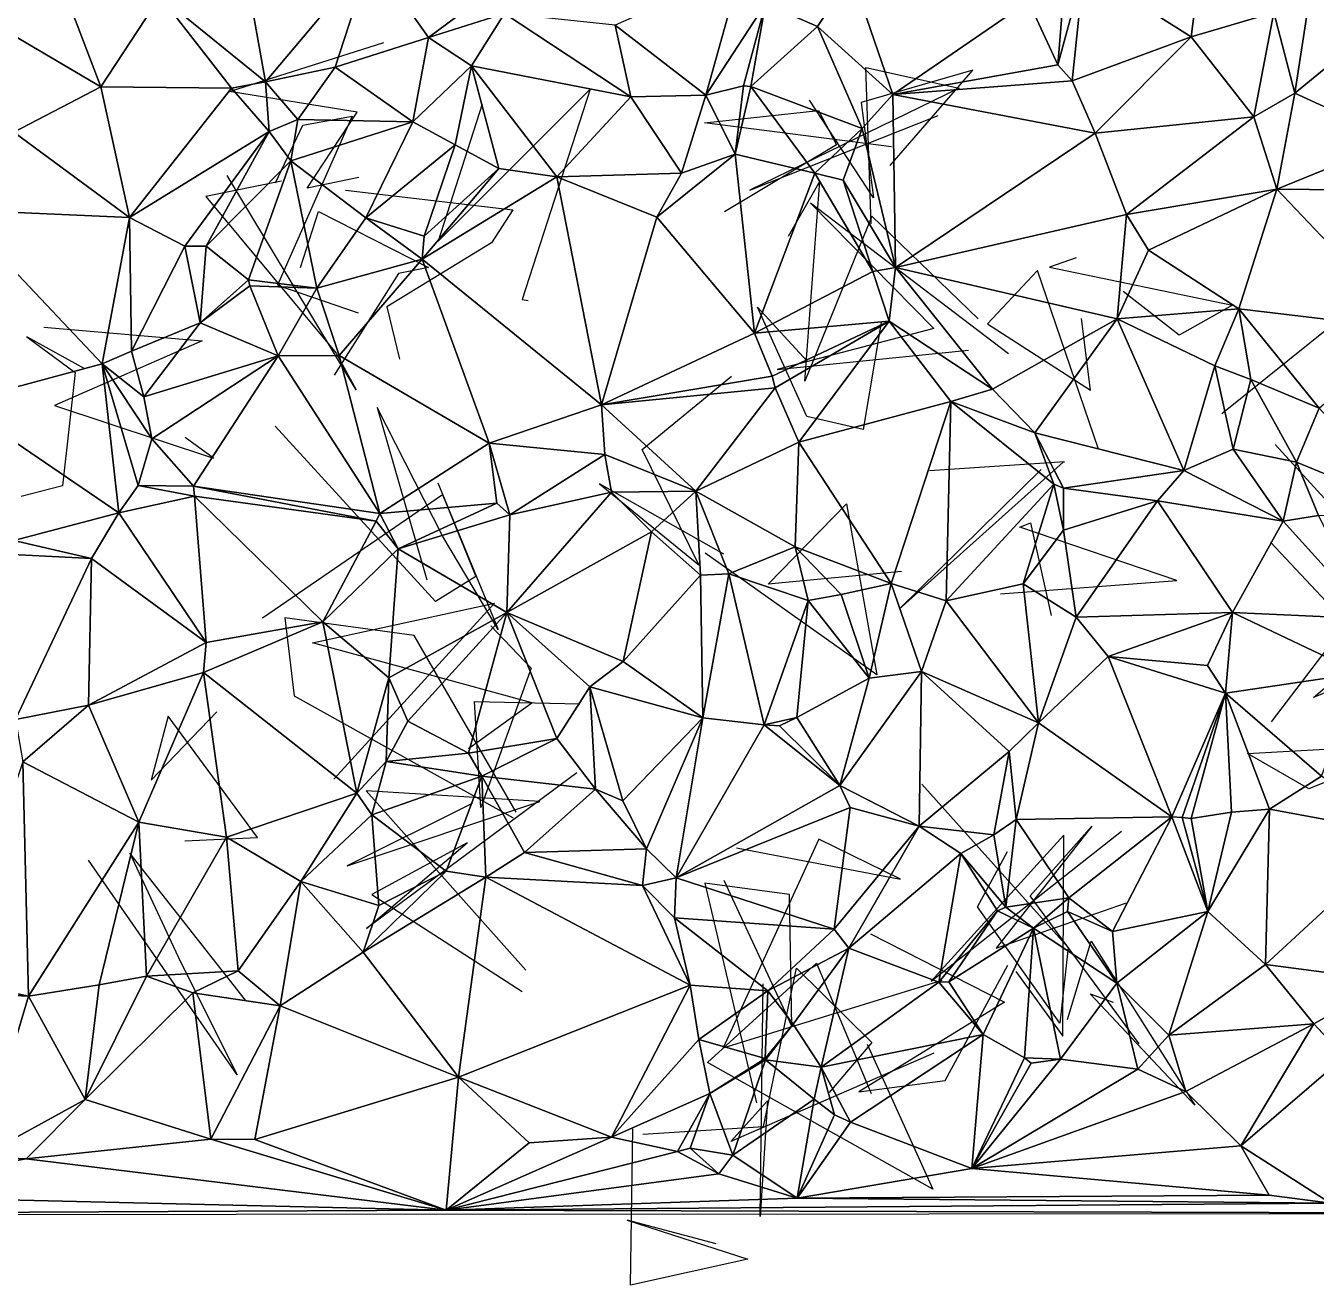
# Model space of a CAD drawing. Header units: metres. Extents: x -15.7 to 15.7, y -15.8 to 15.9.
# Drawn here: x -6.33 to 4.07, y -15.55 to -5.4 of the extents above; entities that cross this region are included whole.
import ezdxf

# ---------------------------------------------------------------- set-up
doc = ezdxf.new("R2010")
doc.units = ezdxf.units.M
doc.layers.add('CRACKS', color=1, linetype='Continuous')
doc.layers.add('STREET_MESH', color=7, linetype='Continuous')

msp = doc.modelspace()

# ---------------------------------------------------------------- linework, layer by layer
at = {"layer": 'CRACKS'}
for points in [[(-3.649, -6.625, 0.1), (-4.065, -6.709, 0.1), (-3.664, -6.097, 0.1), (-4.692, -5.931, 0.1), (-3.449, -5.536, 0.1)], [(0.481, -6.997, 0.1), (0.436, -5.736, 0.1), (1.19, -5.903, 0.1), (-0.497, -6.727, 0.1), (1.02, -6.125, 0.1)], [(0.634, -6.528, 0.1), (1.298, -5.76, 0.1), (0.398, -6.019, 0.1), (0.499, -6.788, 0.1), (-0.017, -6, 0.1)], [(-2.656, -6.032, 0.1), (-3.011, -7.137, 0.1), (-1.784, -5.911, 0.1), (-2.333, -7.608, 0.1), (-2.285, -7.616, 0.1)], [(-4.32, -6.668, 0.1), (-4.102, -6.202, 0.1), (-3.704, -6.129, 0.1), (-4.305, -7.493, 0.1), (-3.656, -7.716, 0.1)], [(0.643, -6.377, 0.1), (-0.863, -6.183, 0.1), (0.055, -6.083, 0.1), (0.2, -6.362, 0.1), (-0.703, -6.9, 0.1)], [(-4.274, -6.654, 0.1), (-4.883, -6.777, 0.1), (-3.833, -8.04, 0.1), (-3.67, -8.335, 0.1), (-4.71, -6.608, 0.1)], [(1.342, -7.763, 0.1), (0.485, -6.937, 0.1), (-0.055, -8.266, 0.1), (0.067, -6.654, 0.1), (-0.189, -7.099, 0.1)], [(-3.757, -6.725, 0.1), (-2.407, -6.885, 0.1), (-2.581, -7.151, 0.1), (-3.423, -7.668, 0.1), (-3.322, -8.089, 0.1)], [(1.587, -8.047, 0.1), (-0.008, -6.831, 0.1), (0.985, -7.842, 0.1), (-0.279, -8.172, 0.1), (1.265, -8.015, 0.1)], [(-4.119, -7.349, 0.1), (-3.974, -6.898, 0.1), (-3.087, -7.35, 0.1), (-3.331, -7.399, 0.1), (-3.849, -8.217, 0.1)], [(2.133, -7.273, 0.1), (1.916, -7.348, 0.1), (3.391, -7.653, 0.1), (2.962, -7.894, 0.1), (2.511, -7.543, 0.1)], [(2.312, -8.814, 0.1), (1.819, -7.374, 0.1), (1.417, -7.805, 0.1), (2.247, -8.338, 0.1), (2.175, -7.762, 0.1)], [(3.307, -8.526, 0.1), (4.548, -7.53, 0.1), (4.147, -7.918, 0.1), (4.361, -9.462, 0.1), (3.737, -8.778, 0.1)], [(0.56, -7.792, 0.1), (0.416, -8.655, 0.1), (-0.04, -8.55, 0.1), (-0.436, -7.669, 0.1), (-0.037, -8.106, 0.1)], [(-6.189, -7.83, 0.1), (-4.913, -7.942, 0.1), (-6.103, -8.463, 0.1), (-4.821, -8.888, 0.1), (-5.049, -8.721, 0.1)], [(-5.859, -8.166, 0.1), (-6.324, -7.908, 0.1), (-5.937, -8.195, 0.1), (-6.037, -9.109, 0.1), (-6.371, -9.197, 0.1)], [(-0.707, -9.66, 0.1), (-1.71, -9.094, 0.1), (-0.91, -9.746, 0.1), (-1.366, -8.816, 0.1), (-0.645, -8.227, 0.1)], [(-3.012, -9.085, 0.1), (-2.527, -10.268, 0.1), (-2.973, -9.518, 0.1), (-3.502, -8.479, 0.1), (-3.102, -9.869, 0.1)], [(-4.425, -10.174, 0.1), (-2.975, -9.179, 0.1), (-2.707, -9.842, 0.1), (-3.031, -10.043, 0.1), (-4.324, -8.629, 0.1)], [(1.851, -8.977, 0.1), (0.705, -10.104, 0.1), (2.028, -8.92, 0.1), (2.037, -8.916, 0.1), (0.949, -8.988, 0.1)], [(0.723, -9.8, 0.1), (-0.35, -9.902, 0.1), (0.28, -9.254, 0.1), (0.526, -10.633, 0.1), (-0.857, -9.654, 0.1)], [(1.521, -9.982, 0.1), (2.943, -9.873, 0.1), (1.677, -9.443, 0.1), (1.764, -9.409, 0.1), (1.93, -10.155, 0.1)], [(3.698, -9.563, 0.1), (4.676, -10.608, 0.1), (5.68, -10.148, 0.1), (4.045, -10.817, 0.1), (5.575, -9.517, 0.1)], [(-2.766, -11.227, 0.1), (-2.256, -10.86, 0.1), (-4.023, -10.375, 0.1), (-2.557, -10.055, 0.1), (-3.852, -11.476, 0.1)], [(5.399, -10.066, 0.1), (4.887, -10.777, 0.1), (4.431, -11.061, 0.1), (4.358, -10.154, 0.1), (3.704, -11.013, 0.1)], [(-2.382, -11.741, 0.1), (-3.203, -10.316, 0.1), (-4.245, -10.174, 0.1), (-4.17, -10.803, 0.1), (-2.405, -11.787, 0.1)], [(-2.585, -10.238, 0.1), (-2.26, -10.58, 0.1), (-2.666, -11.703, 0.1), (-2.716, -10.848, 0.1), (-1.868, -10.867, 0.1)], [(-5.052, -11.971, 0.1), (-4.467, -11.945, 0.1), (-5.187, -10.966, 0.1), (-5.323, -11.484, 0.1), (-4.794, -10.932, 0.1)], [(5.091, -12.202, 0.1), (4.918, -11.185, 0.1), (4.008, -11.553, 0.1), (3.513, -11.267, 0.1), (4.715, -11.202, 0.1)], [(-1.893, -11.423, 0.1), (-3.588, -12.68, 0.1), (-2.776, -11.989, 0.1), (-3.544, -12.404, 0.1), (-2.332, -13.187, 0.1)], [(0.889, -11.514, 0.1), (2.067, -12.832, 0.1), (2, -13.442, 0.1), (1.338, -12.503, 0.1), (1.578, -12.059, 0.1)], [(-2.735, -11.67, 0.1), (-3.743, -12.173, 0.1), (-2.19, -11.654, 0.1), (-3.591, -11.568, 0.1), (-2.304, -13.016, 0.1)], [(2.64, -13.61, 0.1), (1.76, -12.415, 0.1), (2.257, -11.855, 0.1), (1.486, -12.837, 0.1), (2.538, -12.473, 0.1)], [(-0.606, -12.028, 0.1), (0.715, -12.281, 0.1), (0.059, -11.959, 0.1), (-0.713, -13.64, 0.1), (1.052, -13.095, 0.1)], [(1.646, -13.025, 0.1), (2.024, -13.548, 0.1), (2.032, -11.926, 0.1), (0.962, -13.103, 0.1), (2.497, -11.894, 0.1)], [(-4.564, -13.258, 0.1), (-5.494, -12.072, 0.1), (-5.088, -12.947, 0.1), (-4.631, -13.858, 0.1), (-5.827, -12.127, 0.1)], [(-0.707, -12.29, 0.1), (-0.161, -13.469, 0.1), (-0.178, -12.406, 0.1), (-0.862, -12.314, 0.1), (-0.445, -14.084, 0.1)], [(0.475, -12.722, 0.1), (1.555, -13.273, 0.1), (0.379, -13.996, 0.1), (1.077, -13.905, 0.1), (1.58, -12.975, 0.1)], [(2.061, -13.413, 0.1), (2.254, -12.781, 0.1), (3.089, -14.102, 0.1), (2.245, -13.205, 0.1), (2.43, -13.273, 0.1)], [(-1.361, -14.338, 0.1), (-0.389, -14.276, 0.1), (-0.121, -12.999, 0.1), (0.484, -13.599, 0.1), (0.142, -14, 0.1)], [(0.448, -13.612, 0.1), (0.976, -14.78, 0.1), (-0.839, -13.76, 0.1), (0.039, -12.959, 0.1), (0.479, -14.01, 0.1)], [(0.984, -13.685, 0.1), (-0.651, -14.396, 0.1), (-0.355, -14.067, 0.1), (-0.415, -15.001, 0.1), (-0.392, -13.124, 0.1)], [(-0.769, -15.221, 0.1), (-1.486, -15.03, 0.1), (-0.515, -15.344, 0.1), (-1.459, -15.555, 0.1), (-1.441, -14.294, 0.1)]]:
    msp.add_polyline3d(points, dxfattribs=at)
at = {"layer": 'STREET_MESH'}
for points in [[(-6.314, -4.356), (-7.235, -5.003), (-5.729, -5.893)], [(-5.25, -5.162), (-6.314, -4.356), (-5.729, -5.893)], [(-5.25, -5.162), (-4.401, -5.854), (-4.654, -4.442)], [(-4.401, -5.854), (-3.549, -4.84), (-4.654, -4.442)], [(-3.549, -4.84), (-4.401, -5.854), (-3.839, -5.735)], [(-3.549, -4.84), (-3.839, -5.735), (-3.087, -5.495)], [(-2.33, -4.932), (-3.549, -4.84), (-3.087, -5.495)], [(-2.476, -5.301), (-2.33, -4.932), (-3.087, -5.495)], [(-0.572, -4.947), (-1.584, -5.395), (-0.852, -5.959)], [(-0.371, -5.225), (-0.572, -4.947), (-0.852, -5.959)], [(0.324, -4.989), (-0.371, -5.225), (0.048, -5.407)], [(0.655, -5.956), (0.324, -4.989), (0.048, -5.407)], [(0.324, -4.989), (0.655, -5.956), (1.748, -5.204)], [(1.985, -5.715), (2.046, -4.957), (1.748, -5.204)], [(2.194, -4.941), (1.985, -5.715), (2.101, -5.844)], [(2.194, -4.941), (2.046, -4.957), (1.985, -5.715)], [(3.06, -5.49), (2.194, -4.941), (2.101, -5.844)], [(2.194, -4.941), (3.06, -5.49), (3.126, -4.964)], [(3.06, -5.49), (3.726, -5.294), (3.126, -4.964)], [(-7.235, -5.003), (-6.431, -6.258), (-5.729, -5.893)], [(-4.676, -5.903), (-5.25, -5.162), (-5.729, -5.893)], [(-4.676, -5.903), (-4.401, -5.854), (-5.25, -5.162)], [(-2.742, -5.723), (-2.476, -5.301), (-3.087, -5.495)], [(-1.458, -5.973), (-2.476, -5.301), (-2.742, -5.723)], [(-1.458, -5.973), (-1.584, -5.395), (-2.476, -5.301)], [(-0.55, -5.886), (-0.371, -5.225), (-0.852, -5.959)], [(-0.55, -5.886), (-0.49, -5.89), (-0.371, -5.225)], [(-0.371, -5.225), (-0.49, -5.89), (0.048, -5.407)], [(0.655, -5.956), (1.985, -5.715), (1.748, -5.204)], [(3.726, -5.294), (3.06, -5.49), (3.563, -6.134)], [(3.726, -5.294), (3.563, -6.134), (3.893, -5.943)], [(4.002, -5.246), (3.726, -5.294), (3.893, -5.943)], [(4.426, -5.509), (4.002, -5.246), (3.893, -5.943)], [(4.38, -5.298), (4.002, -5.246), (4.426, -5.509)], [(-1.584, -5.395), (-1.458, -5.973), (-0.852, -5.959)], [(0.048, -5.407), (-0.49, -5.89), (0.406, -6.228)], [(0.655, -5.956), (0.048, -5.407), (0.406, -6.228)], [(-3.839, -5.735), (-3.214, -6.175), (-3.087, -5.495)], [(-3.214, -6.175), (-2.742, -5.723), (-3.087, -5.495)], [(2.286, -6.267), (3.06, -5.49), (2.101, -5.844)], [(3.06, -5.49), (2.286, -6.267), (3.563, -6.134)], [(4.719, -6.322), (4.426, -5.509), (3.893, -5.943)], [(1.985, -5.715), (0.655, -5.956), (2.101, -5.844)], [(-4.401, -5.854), (-4.141, -6.156), (-3.839, -5.735)], [(-3.839, -5.735), (-4.141, -6.156), (-3.214, -6.175)], [(-2.873, -6.362), (-2.742, -5.723), (-3.214, -6.175)], [(-2.873, -6.362), (-2.521, -6.551), (-2.742, -5.723)], [(-2.742, -5.723), (-2.521, -6.551), (-2.055, -6.619)], [(-1.458, -5.973), (-2.742, -5.723), (-2.055, -6.619)], [(-6.431, -6.258), (-5.498, -6.946), (-5.729, -5.893)], [(-5.498, -6.946), (-4.676, -5.903), (-5.729, -5.893)], [(-4.676, -5.903), (-5.498, -6.946), (-4.371, -6.252)], [(-4.401, -5.854), (-4.676, -5.903), (-4.371, -6.252)], [(-4.141, -6.156), (-4.401, -5.854), (-4.371, -6.252)], [(-0.616, -6.436), (-0.55, -5.886), (-0.852, -5.959)], [(-0.49, -5.89), (-0.55, -5.886), (-0.616, -6.436)], [(0.026, -6.59), (-0.49, -5.89), (-0.616, -6.436)], [(-0.49, -5.89), (0.026, -6.59), (0.406, -6.228)], [(0.655, -5.956), (2.286, -6.267), (2.101, -5.844)], [(-1.458, -5.973), (-2.055, -6.619), (-1.05, -6.59)], [(-0.852, -5.959), (-1.458, -5.973), (-1.05, -6.59)], [(-0.616, -6.436), (-0.852, -5.959), (-1.05, -6.59)], [(0.677, -7.351), (0.655, -5.956), (0.406, -6.228)], [(2.286, -6.267), (0.655, -5.956), (0.677, -7.351)], [(3.893, -5.943), (3.563, -6.134), (3.748, -6.717)], [(4.719, -6.322), (3.893, -5.943), (3.748, -6.717)], [(3.563, -6.134), (2.286, -6.267), (2.537, -6.923)], [(3.563, -6.134), (2.537, -6.923), (3.748, -6.717)], [(-4.197, -6.491), (-4.141, -6.156), (-4.371, -6.252)], [(-4.141, -6.156), (-4.197, -6.491), (-3.214, -6.175)], [(-4.197, -6.491), (-3.592, -6.95), (-3.214, -6.175)], [(-3.592, -6.95), (-2.873, -6.362), (-3.214, -6.175)], [(0.026, -6.59), (0.253, -6.646), (0.406, -6.228)], [(0.253, -6.646), (0.677, -7.351), (0.406, -6.228)], [(-5.498, -6.946), (-6.431, -6.258), (-6.891, -6.885)], [(-5.498, -6.946), (-5.053, -7.178), (-4.371, -6.252)], [(-5.053, -7.178), (-4.879, -7.177), (-4.371, -6.252)], [(-4.879, -7.177), (-4.197, -6.491), (-4.371, -6.252)], [(2.286, -6.267), (0.677, -7.351), (2.537, -6.923)], [(5.066, -6.731), (4.719, -6.322), (3.748, -6.717)], [(-2.873, -6.362), (-3.592, -6.95), (-3.124, -7.098)], [(-2.521, -6.551), (-2.873, -6.362), (-3.124, -7.098)], [(-1.248, -6.943), (-0.616, -6.436), (-1.05, -6.59)], [(-0.461, -7.878), (-0.616, -6.436), (-1.248, -6.943)], [(-0.461, -7.878), (0.026, -6.59), (-0.616, -6.436)], [(-4.197, -6.491), (-4.879, -7.177), (-4.54, -7.448)], [(-3.988, -7.517), (-4.197, -6.491), (-4.54, -7.448)], [(-4.197, -6.491), (-3.988, -7.517), (-3.592, -6.95)], [(-3.138, -7.283), (-2.521, -6.551), (-3.124, -7.098)], [(-2.521, -6.551), (-3.138, -7.283), (-2.055, -6.619)], [(-2.055, -6.619), (-3.138, -7.283), (-1.694, -8.456)], [(-2.055, -6.619), (-1.248, -6.943), (-1.05, -6.59)], [(-1.248, -6.943), (-2.055, -6.619), (-1.694, -8.456)], [(0.493, -7.381), (0.026, -6.59), (-0.461, -7.878)], [(0.493, -7.381), (0.253, -6.646), (0.026, -6.59)], [(0.253, -6.646), (0.493, -7.381), (0.677, -7.351)], [(2.537, -6.923), (2.715, -7.21), (3.748, -6.717)], [(2.715, -7.21), (3.442, -7.683), (3.748, -6.717)], [(3.442, -7.683), (4.821, -7.847), (3.748, -6.717)], [(4.821, -7.847), (5.066, -6.731), (3.748, -6.717)], [(-6.888, -8.441), (-5.718, -8.127), (-6.891, -6.885)], [(-5.718, -8.127), (-5.498, -6.946), (-6.891, -6.885)], [(-5.718, -8.127), (-5.482, -8.024), (-5.498, -6.946)], [(-5.482, -8.024), (-5.053, -7.178), (-5.498, -6.946)], [(-3.988, -7.517), (-3.138, -7.283), (-3.592, -6.95)], [(-3.592, -6.95), (-3.138, -7.283), (-3.124, -7.098)], [(-0.461, -7.878), (-1.248, -6.943), (-1.694, -8.456)], [(2.537, -6.923), (0.677, -7.351), (2.462, -7.764)], [(2.715, -7.21), (2.537, -6.923), (2.462, -7.764)], [(-5.053, -7.178), (-5.482, -8.024), (-4.928, -7.795)], [(-4.879, -7.177), (-5.053, -7.178), (-4.928, -7.795)], [(-4.54, -7.448), (-4.879, -7.177), (-4.928, -7.795)], [(3.442, -7.683), (2.715, -7.21), (2.462, -7.764)], [(-3.138, -7.283), (-3.988, -7.517), (-3.809, -8.058)], [(-3.138, -7.283), (-3.809, -8.058), (-2.6, -8.766)], [(-3.138, -7.283), (-2.6, -8.766), (-1.694, -8.456)], [(0.625, -7.783), (0.493, -7.381), (-0.461, -7.878)], [(0.493, -7.381), (0.625, -7.783), (0.677, -7.351)], [(0.677, -7.351), (0.625, -7.783), (1.457, -8.33)], [(0.677, -7.351), (1.457, -8.33), (2.462, -7.764)], [(-4.529, -7.498), (-4.54, -7.448), (-4.928, -7.795)], [(-4.529, -7.498), (-3.988, -7.517), (-4.54, -7.448)], [(-4.299, -8.062), (-4.529, -7.498), (-4.928, -7.795)], [(-3.988, -7.517), (-4.529, -7.498), (-4.299, -8.062)], [(-3.988, -7.517), (-4.299, -8.062), (-3.809, -8.058)], [(3.25, -8.143), (3.442, -7.683), (2.462, -7.764)], [(3.442, -7.683), (3.25, -8.143), (3.539, -8.252)], [(4.091, -8.484), (3.442, -7.683), (3.539, -8.252)], [(4.821, -7.847), (3.442, -7.683), (4.091, -8.484)], [(-5.482, -8.024), (-5.382, -8.393), (-4.928, -7.795)], [(-5.382, -8.393), (-4.299, -8.062), (-4.928, -7.795)], [(0.625, -7.783), (-0.461, -7.878), (-0.318, -8.226)], [(-0.295, -8.319), (0.625, -7.783), (-0.318, -8.226)], [(-0.104, -8.759), (0.625, -7.783), (-0.295, -8.319)], [(0.625, -7.783), (-0.104, -8.759), (1.122, -8.429)], [(1.457, -8.33), (0.625, -7.783), (1.122, -8.429)], [(1.457, -8.33), (1.8, -8.683), (2.462, -7.764)], [(1.8, -8.683), (3.001, -8.987), (2.462, -7.764)], [(3.001, -8.987), (3.25, -8.143), (2.462, -7.764)], [(-0.318, -8.226), (-0.461, -7.878), (-1.694, -8.456)], [(-5.382, -8.393), (-5.482, -8.024), (-5.718, -8.127)], [(-4.299, -8.062), (-5.382, -8.393), (-5.317, -8.73)], [(-4.981, -9.114), (-4.299, -8.062), (-5.317, -8.73)], [(-4.299, -8.062), (-4.981, -9.114), (-3.481, -9.333)], [(-3.809, -8.058), (-4.299, -8.062), (-3.481, -9.333)], [(-2.6, -8.766), (-3.809, -8.058), (-3.481, -9.333)], [(-5.584, -9.328), (-5.718, -8.127), (-6.888, -8.441)], [(-5.718, -8.127), (-5.427, -9.108), (-5.317, -8.73)], [(-5.584, -9.328), (-5.427, -9.108), (-5.718, -8.127)], [(-5.382, -8.393), (-5.718, -8.127), (-5.317, -8.73)], [(3.25, -8.143), (3.001, -8.987), (3.396, -8.815)], [(3.25, -8.143), (3.396, -8.815), (3.539, -8.252)], [(-0.295, -8.319), (-0.318, -8.226), (-1.694, -8.456)], [(-0.934, -9.153), (-0.295, -8.319), (-1.694, -8.456)], [(-0.104, -8.759), (-0.295, -8.319), (-0.934, -9.153)], [(3.396, -8.815), (3.908, -8.918), (3.539, -8.252)], [(3.908, -8.918), (4.091, -8.484), (3.539, -8.252)], [(1.8, -8.683), (1.457, -8.33), (1.122, -8.429)], [(-6.431, -9.55), (-5.584, -9.328), (-6.888, -8.441)], [(-2.6, -8.766), (-1.666, -8.857), (-1.694, -8.456)], [(-1.666, -8.857), (-0.934, -9.153), (-1.694, -8.456)], [(-0.104, -8.759), (0.64, -9.897), (1.122, -8.429)], [(0.64, -9.897), (1.085, -10.038), (1.122, -8.429)], [(1.085, -10.038), (1.951, -9.096), (1.122, -8.429)], [(1.951, -9.096), (1.8, -8.683), (1.122, -8.429)], [(3.908, -8.918), (4.839, -9.304), (4.091, -8.484)], [(-5.427, -9.108), (-4.981, -9.114), (-5.317, -8.73)], [(1.8, -8.683), (1.951, -9.096), (2.03, -9.13)], [(3.001, -8.987), (1.8, -8.683), (2.03, -9.13)], [(-2.6, -8.766), (-3.481, -9.333), (-2.537, -9.251)], [(-2.433, -9.344), (-2.6, -8.766), (-2.537, -9.251)], [(-2.433, -9.344), (-1.666, -8.857), (-2.6, -8.766)], [(-0.104, -8.759), (-0.934, -9.153), (-0.133, -9.601)], [(0.64, -9.897), (-0.104, -8.759), (-0.133, -9.601)], [(3.001, -8.987), (3.8, -9.395), (3.396, -8.815)], [(3.8, -9.395), (3.908, -8.918), (3.396, -8.815)], [(-1.666, -8.857), (-2.433, -9.344), (-1.612, -9.161)], [(-0.934, -9.153), (-1.666, -8.857), (-1.612, -9.161)], [(3.8, -9.395), (4.085, -9.35), (3.908, -8.918)], [(4.085, -9.35), (4.839, -9.304), (3.908, -8.918)], [(2.788, -9.232), (3.001, -8.987), (2.03, -9.13)], [(3.8, -9.395), (3.001, -8.987), (2.788, -9.232)], [(-5.427, -9.108), (-5.584, -9.328), (-4.975, -9.193)], [(-4.981, -9.114), (-5.427, -9.108), (-4.975, -9.193)], [(-4.981, -9.114), (-3.511, -9.396), (-3.481, -9.333)], [(-3.511, -9.396), (-4.981, -9.114), (-4.975, -9.193)], [(1.951, -9.096), (1.085, -10.038), (1.704, -9.9)], [(2.029, -9.467), (1.951, -9.096), (1.704, -9.9)], [(1.951, -9.096), (2.029, -9.467), (2.03, -9.13)], [(2.029, -9.467), (2.788, -9.232), (2.03, -9.13)], [(-5.584, -9.328), (-4.881, -10.374), (-4.975, -9.193)], [(-4.881, -10.374), (-3.941, -10.206), (-4.975, -9.193)], [(-3.941, -10.206), (-3.511, -9.396), (-4.975, -9.193)], [(-3.481, -9.333), (-3.333, -9.617), (-2.537, -9.251)], [(-3.333, -9.617), (-2.433, -9.344), (-2.537, -9.251)], [(-2.433, -9.344), (-2.456, -10.131), (-1.612, -9.161)], [(-2.456, -10.131), (-1.29, -9.481), (-1.612, -9.161)], [(-1.29, -9.481), (-0.934, -9.153), (-1.612, -9.161)], [(-0.934, -9.153), (-1.29, -9.481), (-0.896, -9.831)], [(-0.668, -9.819), (-0.934, -9.153), (-0.896, -9.831)], [(-0.934, -9.153), (-0.668, -9.819), (-0.133, -9.601)], [(2.132, -10.168), (2.788, -9.232), (2.029, -9.467)], [(2.788, -9.232), (2.132, -10.168), (3.392, -10.131)], [(3.8, -9.395), (2.788, -9.232), (3.392, -10.131)], [(-5.584, -9.328), (-6.431, -9.55), (-5.803, -9.695)], [(-4.881, -10.374), (-5.584, -9.328), (-5.803, -9.695)], [(-3.511, -9.396), (-3.333, -9.617), (-3.481, -9.333)], [(-2.433, -9.344), (-3.333, -9.617), (-2.456, -10.131)], [(4.085, -9.35), (3.8, -9.395), (4.511, -10.182)], [(-3.511, -9.396), (-3.941, -10.206), (-3.333, -9.617)], [(4.511, -10.182), (3.8, -9.395), (3.392, -10.131)], [(-6.431, -9.55), (-6.653, -9.653), (-5.803, -9.695)], [(-1.29, -9.481), (-2.456, -10.131), (-1.52, -10.526)], [(-1.29, -9.481), (-1.52, -10.526), (-0.896, -9.831)], [(2.132, -10.168), (2.029, -9.467), (1.704, -9.9)], [(-6.653, -9.653), (-6.416, -10.993), (-5.803, -9.695)], [(-3.333, -9.617), (-3.941, -10.206), (-3.409, -10.657)], [(-3.333, -9.617), (-3.409, -10.657), (-2.456, -10.131)], [(-0.668, -9.819), (-0.029, -10.035), (-0.133, -9.601)], [(-0.029, -10.035), (0.238, -9.986), (-0.133, -9.601)], [(0.238, -9.986), (0.64, -9.897), (-0.133, -9.601)], [(-6.416, -10.993), (-5.829, -10.879), (-5.803, -9.695)], [(-5.829, -10.879), (-4.881, -10.374), (-5.803, -9.695)], [(-1.52, -10.526), (-0.877, -10.98), (-0.896, -9.831)], [(-0.877, -10.98), (-0.668, -9.819), (-0.896, -9.831)], [(-0.668, -9.819), (-0.877, -10.98), (-0.383, -11.038)], [(-0.029, -10.035), (-0.668, -9.819), (-0.383, -11.038)], [(0.64, -9.897), (0.238, -9.986), (0.464, -10.66)], [(0.885, -10.607), (0.64, -9.897), (0.464, -10.66)], [(0.885, -10.607), (1.085, -10.038), (0.64, -9.897)], [(1.085, -10.038), (1.828, -11.02), (1.704, -9.9)], [(1.828, -11.02), (2.132, -10.168), (1.704, -9.9)], [(-0.12, -10.978), (-0.029, -10.035), (-0.383, -11.038)], [(-0.029, -10.035), (-0.12, -10.978), (0.464, -10.66)], [(0.238, -9.986), (-0.029, -10.035), (0.464, -10.66)], [(1.085, -10.038), (0.885, -10.607), (1.828, -11.02)], [(-3.409, -10.657), (-3.255, -11.007), (-2.456, -10.131)], [(-3.255, -11.007), (-2.766, -11.264), (-2.456, -10.131)], [(-2.456, -10.131), (-2.766, -11.264), (-2.055, -11.148)], [(-1.787, -10.731), (-2.456, -10.131), (-2.055, -11.148)], [(-2.456, -10.131), (-1.787, -10.731), (-1.52, -10.526)], [(2.39, -10.485), (2.132, -10.168), (1.828, -11.02)], [(2.132, -10.168), (2.39, -10.485), (3.392, -10.131)], [(3.392, -10.131), (2.39, -10.485), (3.19, -10.559)], [(3.335, -10.781), (3.392, -10.131), (3.19, -10.559)], [(3.392, -10.131), (3.335, -10.781), (4.422, -10.62)], [(4.511, -10.182), (3.392, -10.131), (4.422, -10.62)], [(-3.941, -10.206), (-4.881, -10.374), (-4.902, -10.614)], [(-3.665, -11.589), (-3.941, -10.206), (-4.902, -10.614)], [(-3.941, -10.206), (-3.665, -11.589), (-3.409, -10.657)], [(-4.881, -10.374), (-5.829, -10.879), (-4.902, -10.614)], [(2.39, -10.485), (1.828, -11.02), (2.902, -11.778)], [(2.39, -10.485), (3.335, -10.781), (3.19, -10.559)], [(3.335, -10.781), (2.39, -10.485), (2.902, -11.778)], [(-1.787, -10.731), (-0.877, -10.98), (-1.52, -10.526)], [(0.228, -11.526), (0.885, -10.607), (0.464, -10.66)], [(0.885, -10.607), (0.228, -11.526), (0.866, -11.855)], [(1.591, -11.252), (0.885, -10.607), (0.866, -11.855)], [(1.828, -11.02), (0.885, -10.607), (1.591, -11.252)], [(-5.829, -10.879), (-5.423, -11.821), (-4.902, -10.614)], [(-5.423, -11.821), (-4.717, -11.942), (-4.902, -10.614)], [(-4.717, -11.942), (-3.665, -11.589), (-4.902, -10.614)], [(-3.409, -10.657), (-3.665, -11.589), (-3.429, -11.332)], [(-3.255, -11.007), (-3.409, -10.657), (-3.429, -11.332)], [(-0.12, -10.978), (0.228, -11.526), (0.464, -10.66)], [(3.335, -10.781), (4.109, -11.45), (4.422, -10.62)], [(-1.741, -11.555), (-1.787, -10.731), (-2.055, -11.148)], [(-1.787, -10.731), (-1.522, -11.65), (-0.877, -10.98)], [(-1.522, -11.65), (-1.787, -10.731), (-1.741, -11.555)], [(2.987, -11.784), (3.335, -10.781), (2.902, -11.778)], [(3.335, -10.781), (2.987, -11.784), (3.058, -11.791)], [(3.335, -10.781), (3.058, -11.791), (3.385, -11.742)], [(4.109, -11.45), (3.335, -10.781), (3.691, -11.717)], [(3.691, -11.717), (3.335, -10.781), (3.385, -11.742)], [(-5.829, -10.879), (-6.416, -10.993), (-6.358, -11.336)], [(-5.423, -11.821), (-5.829, -10.879), (-6.358, -11.336)], [(-2.766, -11.264), (-3.255, -11.007), (-3.429, -11.332)], [(-1.522, -11.65), (-1.331, -12.036), (-0.877, -10.98)], [(-0.877, -10.98), (-1.331, -12.036), (-1.093, -12.271)], [(-0.383, -11.038), (-0.877, -10.98), (-1.093, -12.271)], [(-0.258, -11.046), (-0.12, -10.978), (-0.383, -11.038)], [(-0.258, -11.046), (0.228, -11.526), (-0.12, -10.978)], [(1.649, -11.799), (1.828, -11.02), (1.591, -11.252)], [(1.828, -11.02), (1.649, -11.799), (2.902, -11.778)], [(0.228, -11.526), (-0.383, -11.038), (-1.093, -12.271)], [(0.228, -11.526), (-0.258, -11.046), (-0.383, -11.038)], [(-2.766, -11.264), (-2.659, -11.452), (-2.055, -11.148)], [(-2.659, -11.452), (-1.741, -11.555), (-2.055, -11.148)], [(-6.947, -13.085), (-6.313, -13.225), (-6.358, -11.336)], [(-6.313, -13.225), (-5.423, -11.821), (-6.358, -11.336)], [(-3.665, -11.589), (-3.545, -11.762), (-3.429, -11.332)], [(-3.545, -11.762), (-2.659, -11.452), (-3.429, -11.332)], [(-2.659, -11.452), (-2.766, -11.264), (-3.429, -11.332)], [(1.468, -11.924), (1.591, -11.252), (0.866, -11.855)], [(1.468, -11.924), (1.649, -11.799), (1.591, -11.252)], [(-2.945, -12.216), (-2.659, -11.452), (-3.545, -11.762)], [(-2.659, -11.452), (-2.945, -12.216), (-2.625, -12.265)], [(-2.314, -12.067), (-2.659, -11.452), (-2.625, -12.265)], [(-2.659, -11.452), (-2.314, -12.067), (-1.741, -11.555)], [(0.31, -11.704), (0.228, -11.526), (-1.093, -12.271)], [(0.228, -11.526), (0.31, -11.704), (0.866, -11.855)], [(4.109, -11.45), (3.691, -11.717), (4.794, -11.922)], [(-4.116, -12.3), (-3.665, -11.589), (-4.717, -11.942)], [(-3.665, -11.589), (-4.116, -12.3), (-3.545, -11.762)], [(-2.314, -12.067), (-1.331, -12.036), (-1.741, -11.555)], [(-1.331, -12.036), (-1.522, -11.65), (-1.741, -11.555)], [(0.182, -12.684), (0.31, -11.704), (-1.093, -12.271)], [(0.31, -11.704), (0.182, -12.684), (0.866, -11.855)], [(3.385, -11.742), (3.058, -11.791), (3.192, -12.541)], [(3.658, -12.968), (3.691, -11.717), (3.192, -12.541)], [(3.691, -11.717), (3.385, -11.742), (3.192, -12.541)], [(4.794, -11.922), (3.691, -11.717), (3.658, -12.968)], [(-6.313, -13.225), (-5.743, -13.132), (-5.423, -11.821)], [(-5.423, -11.821), (-5.743, -13.132), (-5.361, -13.062)], [(-4.717, -11.942), (-5.423, -11.821), (-5.361, -13.062)], [(-4.116, -12.3), (-3.487, -12.493), (-3.545, -11.762)], [(-3.487, -12.493), (-2.945, -12.216), (-3.545, -11.762)], [(0.182, -12.684), (0.3, -12.837), (0.866, -11.855)], [(0.3, -12.837), (1.203, -12.075), (0.866, -11.855)], [(1.203, -12.075), (1.468, -11.924), (0.866, -11.855)], [(1.649, -11.799), (1.468, -11.924), (1.566, -12.506)], [(2.073, -12.433), (1.649, -11.799), (1.566, -12.506)], [(1.649, -11.799), (2.073, -12.433), (2.902, -11.778)], [(2.073, -12.433), (2.425, -12.704), (2.902, -11.778)], [(2.902, -11.778), (2.425, -12.704), (3.192, -12.541)], [(2.987, -11.784), (2.902, -11.778), (3.192, -12.541)], [(3.058, -11.791), (2.987, -11.784), (3.192, -12.541)], [(-4.621, -13.019), (-4.717, -11.942), (-5.361, -13.062)], [(-4.621, -13.019), (-4.116, -12.3), (-4.717, -11.942)], [(1.468, -11.924), (1.203, -12.075), (1.566, -12.506)], [(4.661, -13.102), (4.794, -11.922), (3.658, -12.968)], [(-1.331, -12.036), (-2.314, -12.067), (-1.363, -12.331)], [(-1.331, -12.036), (-1.363, -12.331), (-1.093, -12.271)], [(-1.363, -12.331), (-2.314, -12.067), (-2.625, -12.265)], [(1.203, -12.075), (0.3, -12.837), (1.026, -13.112)], [(1.497, -12.536), (1.203, -12.075), (1.026, -13.112)], [(1.566, -12.506), (1.203, -12.075), (1.497, -12.536)], [(-2.625, -12.265), (-2.945, -12.216), (-3.614, -12.87)], [(-2.945, -12.216), (-3.487, -12.493), (-3.614, -12.87)], [(-2.847, -13.878), (-2.625, -12.265), (-3.614, -12.87)], [(-2.625, -12.265), (-2.847, -13.878), (-0.978, -13.135)], [(-1.363, -12.331), (-2.625, -12.265), (-0.978, -13.135)], [(-1.363, -12.331), (-1.105, -12.592), (-1.093, -12.271)], [(-1.105, -12.592), (0.182, -12.684), (-1.093, -12.271)], [(-4.116, -12.3), (-4.621, -13.019), (-4.284, -13.302)], [(-4.116, -12.3), (-4.284, -13.302), (-3.614, -12.87)], [(-3.487, -12.493), (-4.116, -12.3), (-3.614, -12.87)], [(-1.105, -12.592), (-1.363, -12.331), (-0.978, -13.135)], [(2.073, -12.433), (1.566, -12.506), (1.788, -12.675)], [(2.061, -12.542), (2.073, -12.433), (1.788, -12.675)], [(2.425, -12.704), (2.073, -12.433), (2.061, -12.542)], [(1.107, -13.108), (1.497, -12.536), (1.026, -13.112)], [(1.497, -12.536), (1.107, -13.108), (1.788, -12.675)], [(1.566, -12.506), (1.497, -12.536), (1.788, -12.675)], [(2.459, -13.121), (2.061, -12.542), (1.788, -12.675)], [(2.459, -13.121), (2.425, -12.704), (2.061, -12.542)], [(2.425, -12.704), (2.459, -13.121), (3.192, -12.541)], [(2.459, -13.121), (2.88, -13.54), (3.192, -12.541)], [(2.88, -13.54), (3.658, -12.968), (3.192, -12.541)], [(-0.354, -13.181), (-1.105, -12.592), (-0.978, -13.135)], [(-0.354, -13.181), (0.182, -12.684), (-1.105, -12.592)], [(-0.354, -13.181), (0.3, -12.837), (0.182, -12.684)], [(1.107, -13.108), (1.383, -13.533), (1.788, -12.675)], [(1.383, -13.533), (1.716, -13.721), (1.788, -12.675)], [(1.716, -13.721), (2.005, -13.733), (1.788, -12.675)], [(2.005, -13.733), (2.459, -13.121), (1.788, -12.675)], [(-4.284, -13.302), (-2.847, -13.878), (-3.614, -12.87)], [(0.3, -12.837), (-0.354, -13.181), (-0.148, -13.451)], [(0.078, -13.796), (0.3, -12.837), (-0.148, -13.451)], [(0.3, -12.837), (0.078, -13.796), (1.026, -13.112)], [(2.88, -13.54), (4.048, -13.447), (3.658, -12.968)], [(4.048, -13.447), (4.661, -13.102), (3.658, -12.968)], [(-6.931, -13.195), (-6.313, -13.225), (-6.947, -13.085)], [(-5.854, -14.057), (-4.988, -13.198), (-5.361, -13.062)], [(-5.743, -13.132), (-5.854, -14.057), (-5.361, -13.062)], [(-4.988, -13.198), (-4.621, -13.019), (-5.361, -13.062)], [(-4.621, -13.019), (-4.988, -13.198), (-4.284, -13.302)], [(4.661, -13.102), (4.048, -13.447), (4.294, -13.713)], [(-6.931, -13.195), (-6.699, -14.519), (-6.313, -13.225)], [(-5.743, -13.132), (-6.313, -13.225), (-5.854, -14.057)], [(-4.988, -13.198), (-5.854, -14.057), (-4.842, -14.378)], [(-4.284, -13.302), (-4.988, -13.198), (-4.842, -14.378)], [(-2.847, -13.878), (-1.612, -14.36), (-0.978, -13.135)], [(-1.612, -14.36), (-0.91, -13.574), (-0.978, -13.135)], [(-0.91, -13.574), (-0.354, -13.181), (-0.978, -13.135)], [(-0.374, -13.727), (-0.354, -13.181), (-0.91, -13.574)], [(-0.354, -13.181), (-0.374, -13.727), (-0.148, -13.451)], [(0.078, -13.796), (1.383, -13.533), (1.026, -13.112)], [(1.383, -13.533), (1.107, -13.108), (1.026, -13.112)], [(2.459, -13.121), (2.005, -13.733), (2.629, -13.813)], [(2.88, -13.54), (2.459, -13.121), (2.629, -13.813)], [(-6.313, -13.225), (-6.699, -14.519), (-5.854, -14.057)], [(-4.488, -14.381), (-4.284, -13.302), (-4.842, -14.378)], [(-4.284, -13.302), (-4.488, -14.381), (-2.847, -13.878)], [(-0.374, -13.727), (-0.371, -13.739), (-0.148, -13.451)], [(-0.371, -13.739), (0.078, -13.796), (-0.148, -13.451)], [(4.048, -13.447), (2.88, -13.54), (3.016, -13.992)], [(3.46, -14.43), (4.048, -13.447), (3.016, -13.992)], [(4.048, -13.447), (3.46, -14.43), (4.294, -13.713)], [(-0.82, -14.01), (-0.91, -13.574), (-1.612, -14.36)], [(-0.82, -14.01), (-0.374, -13.727), (-0.91, -13.574)], [(0.312, -14.241), (1.383, -13.533), (0.078, -13.796)], [(1.292, -14.614), (1.383, -13.533), (0.312, -14.241)], [(1.383, -13.533), (1.292, -14.614), (1.716, -13.721)], [(3.016, -13.992), (2.88, -13.54), (2.629, -13.813)], [(-0.371, -13.739), (-0.374, -13.727), (-0.82, -14.01)], [(1.292, -14.614), (1.768, -13.764), (1.716, -13.721)], [(1.768, -13.764), (2.005, -13.733), (1.716, -13.721)], [(3.46, -14.43), (4.181, -14.893), (4.294, -13.713)], [(-0.371, -13.739), (-0.82, -14.01), (-0.635, -14.506)], [(-0.371, -13.739), (-0.635, -14.506), (0.019, -14.055)], [(0.078, -13.796), (-0.371, -13.739), (0.019, -14.055)], [(0.185, -14.18), (0.078, -13.796), (0.019, -14.055)], [(0.185, -14.18), (0.312, -14.241), (0.078, -13.796)], [(2.005, -13.733), (1.292, -14.614), (2.629, -13.813)], [(2.005, -13.733), (1.768, -13.764), (1.292, -14.614)], [(1.292, -14.614), (3.016, -13.992), (2.629, -13.813)], [(-2.847, -13.878), (-4.488, -14.381), (-2.946, -14.951)], [(-2.277, -14.407), (-2.847, -13.878), (-2.946, -14.951)], [(-2.847, -13.878), (-2.277, -14.407), (-1.612, -14.36)], [(-1.08, -14.477), (-0.82, -14.01), (-1.612, -14.36)], [(-0.979, -14.45), (-0.82, -14.01), (-1.08, -14.477)], [(-0.82, -14.01), (-0.979, -14.45), (-0.635, -14.506)], [(1.292, -14.614), (3.46, -14.43), (3.016, -13.992)], [(-6.699, -14.519), (-6.331, -14.536), (-5.854, -14.057)], [(-5.854, -14.057), (-6.331, -14.536), (-4.842, -14.378)], [(-0.635, -14.506), (-0.117, -14.854), (0.019, -14.055)], [(-0.117, -14.854), (0.185, -14.18), (0.019, -14.055)], [(0.312, -14.241), (0.185, -14.18), (-0.117, -14.854)], [(1.292, -14.614), (0.312, -14.241), (-0.117, -14.854)], [(-4.842, -14.378), (-6.331, -14.536), (-2.946, -14.951)], [(-4.488, -14.381), (-4.842, -14.378), (-2.946, -14.951)], [(-1.08, -14.477), (-1.612, -14.36), (-2.946, -14.951)], [(-1.612, -14.36), (-2.277, -14.407), (-2.946, -14.951)], [(-0.979, -14.45), (-1.08, -14.477), (-0.749, -14.656)], [(-0.635, -14.506), (-0.979, -14.45), (-0.749, -14.656)], [(3.688, -14.83), (3.46, -14.43), (1.292, -14.614)], [(3.46, -14.43), (3.688, -14.83), (4.181, -14.893)], [(-6.331, -14.536), (-6.699, -14.519), (-7.989, -14.831)], [(-6.331, -14.536), (-7.989, -14.831), (-2.946, -14.951)], [(-0.749, -14.656), (-1.08, -14.477), (-2.946, -14.951)], [(-0.635, -14.506), (-0.749, -14.656), (-0.117, -14.854)], [(-0.117, -14.854), (-0.749, -14.656), (-2.946, -14.951)], [(3.688, -14.83), (1.292, -14.614), (-0.117, -14.854)], [(-7.989, -14.831), (-10.226, -14.985), (-2.946, -14.951)], [(4.181, -14.893), (-0.117, -14.854), (-2.946, -14.951)], [(4.181, -14.893), (3.688, -14.83), (-0.117, -14.854)], [(-10.226, -14.985), (6.529, -14.977), (-2.946, -14.951)], [(6.529, -14.977), (4.181, -14.893), (-2.946, -14.951)]]:
    msp.add_3dface(points, dxfattribs=at)

doc.saveas('drawing.dxf')
